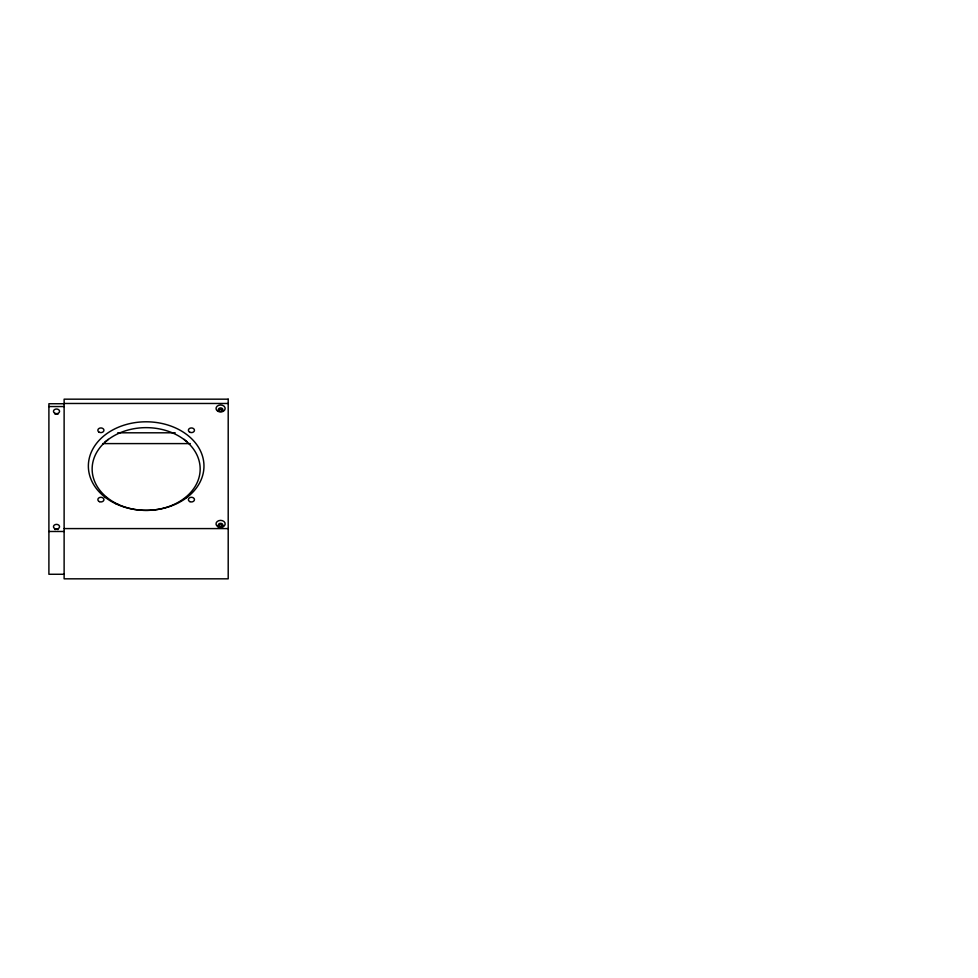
<?xml version="1.0" encoding="UTF-8"?>
<svg xmlns="http://www.w3.org/2000/svg" width="978" height="978" viewBox="0 0 978 978"><rect width="100%" height="100%" fill="white"/><g stroke="black" fill="none" stroke-linecap="round" stroke-linejoin="round"><path stroke-width="1.47" d="M64.12 403.474L228.204 403.474M64.12 403.743L48.9 403.743L48.9 574.269L64.12 574.269M48.9 406.542L64.12 406.542M117.739 432.802L175.184 432.802M102.617 443.596L190.307 443.596M64.12 528.585L228.204 528.585M48.9 531.482L64.12 531.482M185.502 498.022A8.362 6.406 0 0 1 187.238 497.007M105.074 497.007A8.362 6.406 0 0 1 106.81 498.022M187.238 441.689A8.362 6.406 0 0 1 184.17 439.342M108.142 439.342A8.362 6.406 0 0 1 105.074 441.689M54.988 414.207A3.044 2.335 0 0 1 58.032 414.207M54.988 529.575A3.044 2.335 0 0 1 58.032 529.575M218.314 411.225A2.286 1.748 0 0 1 220.6 409.476A2.286 1.748 0 0 1 222.874 411.225M218.314 526.604A2.274 1.748 0 0 1 220.6 524.856A2.274 1.748 0 0 1 222.874 526.604M228.204 399.171L64.12 399.171L64.12 578.829L228.204 578.829L228.204 399.171M219.255 526.457A2.286 1.748 0 0 0 222.862 525.223A2.286 1.748 0 0 0 219.671 523.45A2.286 1.748 0 0 0 219.255 526.457M217.911 526.702A4.56 3.496 0 0 0 225.136 524.232A4.56 3.496 0 0 0 218.742 520.675A4.56 3.496 0 0 0 217.911 526.702M219.255 411.078A2.286 1.748 0 0 0 222.862 409.843A2.286 1.748 0 0 0 219.671 408.058A2.286 1.748 0 0 0 219.255 411.078M217.911 411.31A4.56 3.496 0 0 0 225.136 408.853A4.56 3.496 0 0 0 218.742 405.295A4.56 3.496 0 0 0 217.911 411.31M117.996 504.318A54.01 41.369 0 0 0 200.148 470.039A54.01 41.369 0 0 0 120.331 432.679A54.01 41.369 0 0 0 117.996 504.318M116.015 503.866A57.812 44.291 0 0 0 203.95 467.178A57.812 44.291 0 0 0 118.509 427.19A57.812 44.291 0 0 0 116.015 503.866M189.903 432.288A3.044 2.335 0 0 0 194.463 430.271A3.044 2.335 0 0 0 189.903 428.254A3.044 2.335 0 0 0 189.903 432.288M98.741 431.921A3.044 2.335 0 0 0 103.839 430.882A3.044 2.335 0 0 0 100.111 428.022A3.044 2.335 0 0 0 98.741 431.921M189.903 501.641A3.044 2.335 0 0 0 194.463 499.624A3.044 2.335 0 0 0 189.903 497.606A3.044 2.335 0 0 0 189.903 501.641M99.377 501.641A3.044 2.335 0 0 0 103.937 499.624A3.044 2.335 0 0 0 99.377 497.606A3.044 2.335 0 0 0 99.377 501.641M54.719 528.597A3.044 2.335 0 0 0 59.536 526.946A3.044 2.335 0 0 0 55.269 524.575A3.044 2.335 0 0 0 54.719 528.597M54.719 413.217A3.044 2.335 0 0 0 59.536 411.579A3.044 2.335 0 0 0 55.269 409.207A3.044 2.335 0 0 0 54.719 413.217"/></g></svg>
